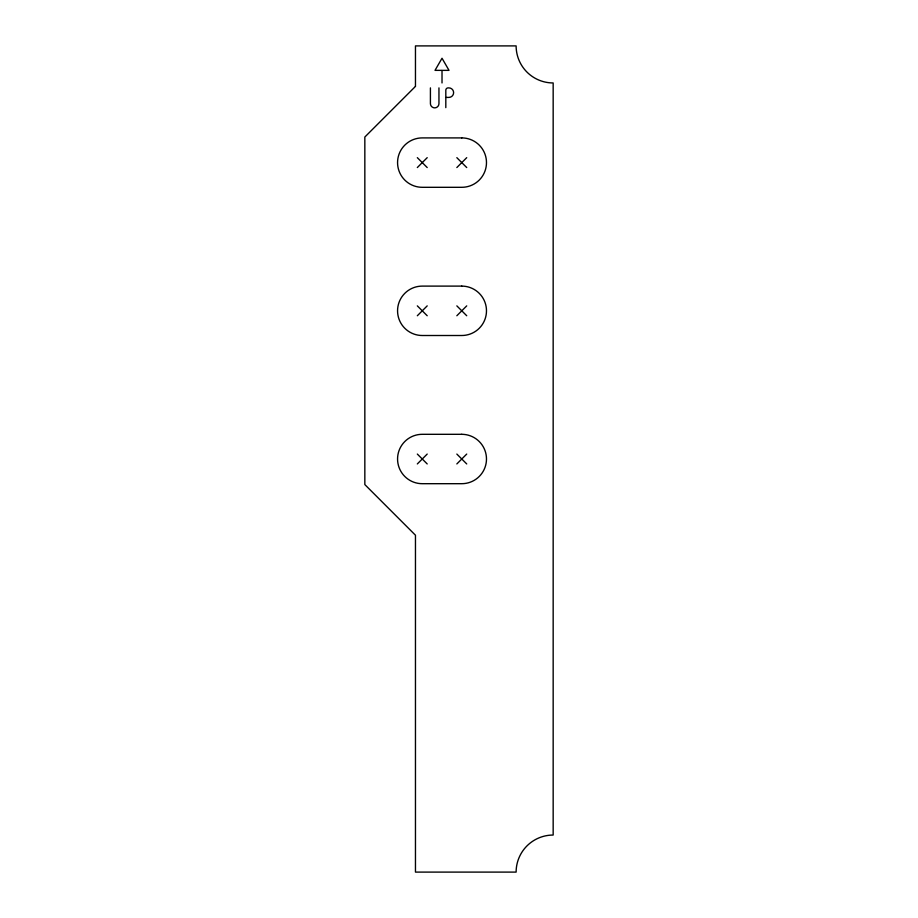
<?xml version="1.0" encoding="UTF-8"?>
<svg xmlns="http://www.w3.org/2000/svg" width="918" height="918" viewBox="0 0 918 918"><rect width="100%" height="100%" fill="white"/><g stroke="black" fill="none" stroke-linecap="round" stroke-linejoin="round"><path stroke-width="1.38" d="M417.323 167.546L427.203 157.667M456.843 167.546L466.723 157.667M417.323 315.746L427.203 305.866M456.843 315.746L466.723 305.866M417.323 463.934L427.203 454.066M456.843 463.934L466.723 454.066M441.524 70.365L435.017 70.365L442.017 58.247L449.017 70.365L442.017 70.365L442.017 82.953M446.309 97.411L448.856 97.411A4.762 4.762 0 0 0 453.618 92.649A4.762 4.762 0 0 0 448.856 87.887L448.133 87.887A2.318 2.318 0 0 0 445.815 90.205L445.815 107.647M456.843 157.667L466.723 167.546M417.323 157.667L427.203 167.546M456.843 305.866L466.723 315.746M417.323 305.866L427.203 315.746M456.843 454.066L466.723 463.934M417.323 454.066L427.203 463.934M438.953 87.887L438.953 103.596A4.269 4.269 0 0 1 434.684 107.865A4.269 4.269 0 0 1 430.416 103.596L430.416 87.887M415.464 86.395L364.836 137.023L364.836 484.578L415.464 535.217L415.464 872.1L516.123 872.1A37.053 37.053 0 0 1 553.164 835.047L553.164 82.953A37.053 37.053 0 0 1 516.123 45.9L415.464 45.9L415.464 86.395M461.777 137.907L422.257 137.907A24.694 24.694 0 0 0 397.563 162.601A24.694 24.694 0 0 0 422.257 187.306L461.777 187.306A24.694 24.694 0 0 0 486.483 162.601A24.694 24.694 0 0 0 461.777 137.907M461.777 286.106L422.257 286.106A24.694 24.694 0 0 0 397.563 310.8A24.694 24.694 0 0 0 422.257 335.506L461.777 335.506A24.694 24.694 0 0 0 486.483 310.8A24.694 24.694 0 0 0 461.777 286.106M461.777 434.306L422.257 434.306A24.694 24.694 0 0 0 397.563 459A24.694 24.694 0 0 0 422.257 483.694L461.777 483.694A24.694 24.694 0 0 0 486.483 459A24.694 24.694 0 0 0 461.777 434.306"/></g></svg>
